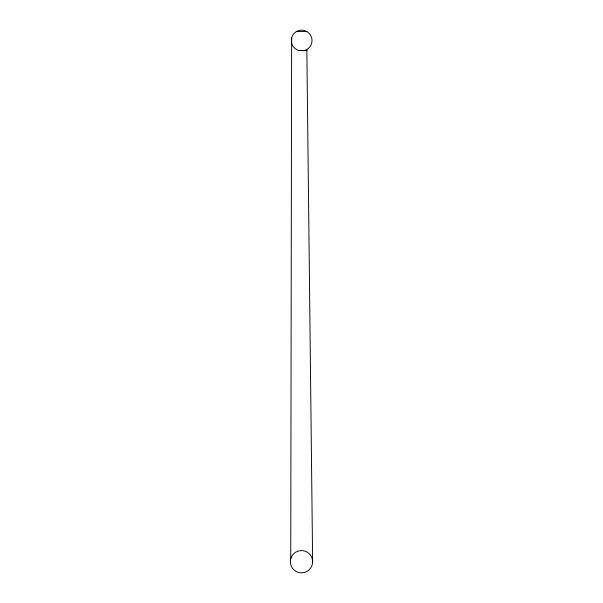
<?xml version="1.0" encoding="UTF-8"?>
<svg xmlns="http://www.w3.org/2000/svg" width="603" height="603" viewBox="0 0 603 603"><rect width="100%" height="100%" fill="white"/><g stroke="black" fill="none" stroke-linecap="round" stroke-linejoin="round"><path stroke-width="0.9" d="M290.736 558.83L291.633 37.838A10.379 10.379 0 0 1 306.844 31.537L308.992 33.188A10.379 10.379 0 0 1 306.844 49.514L312.64 561.71A11.14 11.14 0 0 1 295.93 571.358A11.14 11.14 0 0 1 295.93 552.062A11.14 11.14 0 0 1 312.64 561.71M291.633 37.838L291.633 43.212A10.379 10.379 0 0 0 298.967 50.554L304.342 50.554L306.844 49.514M296.465 31.537L306.874 31.56M298.967 50.554L306.859 50.592"/></g></svg>
